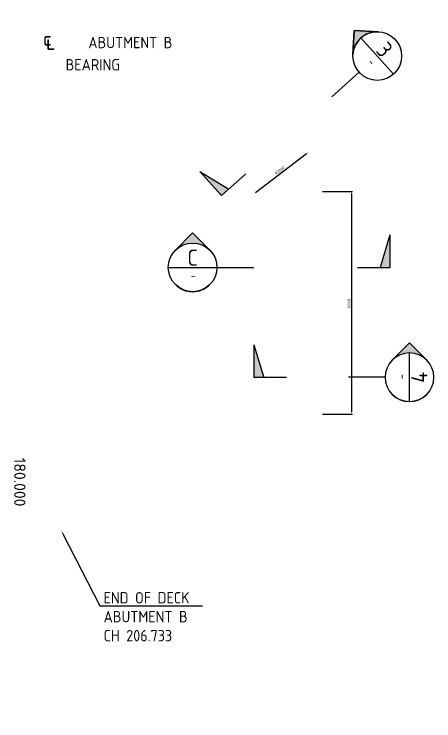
# Paper-space layout 'SHEET (5)' of a CAD drawing. Header units: metres. Extents: x -9 to 1337, y -9 to 581.
# Drawn here: x 1217.91 to 1230.83, y 84.73 to 106.49 of the extents above; entities that cross this region are included whole.
import ezdxf
from ezdxf import colors
from ezdxf.entities.mleader import LeaderData, LeaderLine
from ezdxf.enums import TextEntityAlignment as Align
from ezdxf.math import Vec2, Vec3

# ---------------------------------------------------------------- set-up
doc = ezdxf.new("R2010")
doc.units = ezdxf.units.M
doc.layers.get('0').update_dxf_attribs({"color": 6})
for name, color, linetype in [('_symbol', 7, 'Continuous'), ('_User Miscellaneous1', 7, 'Continuous'), ('_User Miscellaneous1 @ 0.1', 7, 'Continuous'), ('_wipeout', 255, 'Continuous')]:
    doc.layers.add(name, color=color, linetype=linetype)
doc.styles.add('IsoCP', font='isocp.shx')
doc.styles.add('Tmp_Design-overbridge_balmoral_SECTION$0$isocp', font='isocpeur.ttf')
doc.dimstyles.new('NWRL Standard', dxfattribs={"dimtxt": 3.5, "dimasz": 3, "dimexe": 1, "dimexo": 1, "dimgap": 1.5, "dimtad": 1, "dimdec": 0, "dimlfac": 1000, "dimzin": 0, "dimdsep": 46, "dimtxsty": 'IsoCP', "dimcen": 0, "dimdle": 2, "dimclrd": 256, "dimclre": 256, "dimclrt": 7, "dimadec": 0, "dimazin": 0, "dimtfac": 1, "dimtdec": 0, "dimtmove": 0, "dimatfit": 2, "dimfxl": 1, "dimtolj": 1, "dimtzin": 0, "dimarcsym": 0})

# ---------------------------------------------------------------- blocks, each defined once
blk = doc.blocks.new('*U114')
at = {"layer": '_symbol', "color": 1}
for p, q in [((60.76, 10), (57.76, 0)), ((60.76, 10), (60.76, 0)), ((50.76, 0), (60.76, 0))]:
    blk.add_line(p, q, dxfattribs=at)
blk.add_solid([(60.76, 0), (57.76, 0), (60.76, 10)], dxfattribs=at)
blk.add_wipeout([(0, 7.5), (-1.17, 7.41), (-2.32, 7.13), (-3.4, 6.68), (-4.41, 6.07), (-5.3, 5.3), (-6.07, 4.41), (-6.68, 3.4), (-7.13, 2.32), (-7.41, 1.17), (-7.5, 0), (-7.41, -1.17), (-7.13, -2.32), (-6.68, -3.4), (-6.07, -4.41), (-5.3, -5.3), (-4.41, -6.07), (-3.4, -6.68), (-2.32, -7.13), (-1.17, -7.41), (0, -7.5), (1.17, -7.41), (2.32, -7.13), (3.4, -6.68), (4.41, -6.07), (5.3, -5.3), (6.07, -4.41), (6.68, -3.4), (7.13, -2.32), (7.41, -1.17), (7.5, 0), (7.41, 1.17), (7.13, 2.32), (6.68, 3.4), (6.07, 4.41), (5.3, 5.3), (4.41, 6.07), (3.4, 6.68), (2.32, 7.13), (1.17, 7.41)]).dxf.layer = '_wipeout'
at = {"linetype": 'ByBlock', "lineweight": -2}
blk.add_hatch(color=1, dxfattribs=at).paths.add_polyline_path([(5.26, 5.35, 0.411546), (-5.26, 5.35), (0, 10.61)])
at = {"color": 1, "linetype": 'ByBlock', "lineweight": -2, "flags": 128}
blk.add_lwpolyline([(0, 10.61), (5.3, 5.3), (0, 10.61), (-5.3, 5.3)], close=True, dxfattribs=at)
blk.add_lwpolyline([(7.5, 0), (18.8, 0)], dxfattribs=at)
blk.add_lwpolyline([(-5.3, -5.3, 0.416886), (5.3, -5.3)], format="xyb", dxfattribs=at)
at = {"layer": '_symbol', "color": 1, "linetype": 'ByBlock', "lineweight": -2, "flags": 128}
blk.add_lwpolyline([(-7.5, 0), (7.5, 0)], dxfattribs=at)
at = {"layer": '_symbol', "color": 1}
blk.add_circle((0, 0), 7.5, dxfattribs=at)
at = {"layer": '_symbol', "color": 1, "linetype": 'ByBlock', "lineweight": -2, "style": 'IsoCP'}
blk.add_attdef('SECTION', text='', height=5, dxfattribs=at).set_placement((0, 3), align=Align.MIDDLE)
at = {"layer": '_symbol', "color": 7, "linetype": 'ByBlock', "lineweight": -2, "style": 'IsoCP'}
blk.add_attdef('DWG', text='', height=2.5, dxfattribs=at).set_placement((0.21, -2.5), align=Align.MIDDLE)
blk = doc.blocks.new('*U122')
at = {"layer": '_symbol', "color": 1}
for p, q in [((0, -54.38), (0, -64.38)), ((-10, -64.38), (0, -61.38)), ((-10, -64.38), (0, -64.38))]:
    blk.add_line(p, q, dxfattribs=at)
blk.add_solid([(0, -64.38), (0, -61.38), (-10, -64.38)], dxfattribs=at)
blk.add_wipeout([(0, 7.5), (-1.17, 7.41), (-2.32, 7.13), (-3.4, 6.68), (-4.41, 6.07), (-5.3, 5.3), (-6.07, 4.41), (-6.68, 3.4), (-7.13, 2.32), (-7.41, 1.17), (-7.5, 0), (-7.41, -1.17), (-7.13, -2.32), (-6.68, -3.4), (-6.07, -4.41), (-5.3, -5.3), (-4.41, -6.07), (-3.4, -6.68), (-2.32, -7.13), (-1.17, -7.41), (0, -7.5), (1.17, -7.41), (2.32, -7.13), (3.4, -6.68), (4.41, -6.07), (5.3, -5.3), (6.07, -4.41), (6.68, -3.4), (7.13, -2.32), (7.41, -1.17), (7.5, 0), (7.41, 1.17), (7.13, 2.32), (6.68, 3.4), (6.07, 4.41), (5.3, 5.3), (4.41, 6.07), (3.4, 6.68), (2.32, 7.13), (1.17, 7.41)]).dxf.layer = '_wipeout'
at = {"linetype": 'ByBlock', "lineweight": -2}
blk.add_hatch(color=1, dxfattribs=at).paths.add_polyline_path([(-5.35, -5.26, -0.411546), (-5.35, 5.26), (-10.61, 0)])
at = {"color": 1, "linetype": 'ByBlock', "lineweight": -2, "flags": 128}
blk.add_lwpolyline([(-10.61, 0), (-5.3, -5.3), (-10.61, 0), (-5.3, 5.3)], close=True, dxfattribs=at)
blk.add_lwpolyline([(-5.3, 5.3, 0.416886), (-5.3, -5.3)], format="xyb", dxfattribs=at)
blk.add_lwpolyline([(0, -7.5), (0, -18.8)], dxfattribs=at)
at = {"layer": '_symbol', "color": 1, "linetype": 'ByBlock', "lineweight": -2, "flags": 128}
blk.add_lwpolyline([(-7.5, 0), (7.5, 0)], dxfattribs=at)
at = {"layer": '_symbol', "color": 1}
blk.add_circle((0, 0), 7.5, dxfattribs=at)
at = {"layer": '_symbol', "color": 1, "linetype": 'ByBlock', "lineweight": -2, "style": 'IsoCP'}
blk.add_attdef('SECTION', text='', height=5, dxfattribs=at).set_placement((0, 3), align=Align.MIDDLE)
at = {"layer": '_symbol', "color": 7, "linetype": 'ByBlock', "lineweight": -2, "style": 'IsoCP'}
blk.add_attdef('DWG', text='', height=2.5, dxfattribs=at).set_placement((0.21, -2.5), align=Align.MIDDLE)
blk = doc.blocks.new('*D277')
at = {"layer": '_User Miscellaneous1', "lineweight": -2, "transparency": 16777216}
blk.add_line((1225.335, 101), (1226.906, 102.197), dxfattribs=at)
at = {"layer": '_User Miscellaneous1', "transparency": 16777216}
blk.add_solid([(1226.899, 102.207), (1226.914, 102.187), (1226.966, 102.242)], dxfattribs=at)
at = {"layer": 'Defpoints', "color": 0, "transparency": 16777216}
for p in [(1226.966, 102.242), (1225.375, 101.03)]:
    blk.add_point(p, dxfattribs=at)
at = {"layer": '_User Miscellaneous1', "color": 7, "transparency": 16777216, "insert": (1226.091, 101.678), "char_height": 0.0875, "attachment_point": 5, "rotation": 37.3034, "style": 'IsoCP'}
blk.add_mtext('\\A1;R2000', dxfattribs=at)
blk = doc.blocks.new('*D283')
at = {"layer": '_User Miscellaneous1', "lineweight": -2, "transparency": 16777216}
for p, q in [((1227.401, 101.031), (1228.322, 101.031)), ((1228.297, 100.956), (1228.297, 94.248)), ((1227.401, 94.173), (1228.322, 94.173))]:
    blk.add_line(p, q, dxfattribs=at)
at = {"layer": '_User Miscellaneous1', "transparency": 16777216}
for points in [[(1228.284, 100.956), (1228.309, 100.956), (1228.297, 101.031)], [(1228.284, 94.248), (1228.309, 94.248), (1228.297, 94.173)]]:
    blk.add_solid(points, dxfattribs=at)
at = {"layer": 'Defpoints', "color": 0, "transparency": 16777216}
for p in [(1227.376, 101.031), (1227.376, 94.173), (1228.297, 94.173)]:
    blk.add_point(p, dxfattribs=at)
at = {"layer": '_User Miscellaneous1', "color": 7, "transparency": 16777216, "insert": (1228.215, 97.584), "char_height": 0.0875, "attachment_point": 5, "rotation": 90, "style": 'IsoCP'}
blk.add_mtext('\\A1;6858', dxfattribs=at)
blk = doc.blocks.new('*U124')
at = {"layer": '_symbol', "color": 1}
for p, q in [((0, -37.87), (0, -47.87)), ((10, -47.87), (0, -44.87)), ((10, -47.87), (0, -47.87))]:
    blk.add_line(p, q, dxfattribs=at)
blk.add_solid([(0, -47.87), (0, -44.87), (10, -47.87)], dxfattribs=at)
blk.add_wipeout([(0, 7.5), (-1.17, 7.41), (-2.32, 7.13), (-3.4, 6.68), (-4.41, 6.07), (-5.3, 5.3), (-6.07, 4.41), (-6.68, 3.4), (-7.13, 2.32), (-7.41, 1.17), (-7.5, 0), (-7.41, -1.17), (-7.13, -2.32), (-6.68, -3.4), (-6.07, -4.41), (-5.3, -5.3), (-4.41, -6.07), (-3.4, -6.68), (-2.32, -7.13), (-1.17, -7.41), (0, -7.5), (1.17, -7.41), (2.32, -7.13), (3.4, -6.68), (4.41, -6.07), (5.3, -5.3), (6.07, -4.41), (6.68, -3.4), (7.13, -2.32), (7.41, -1.17), (7.5, 0), (7.41, 1.17), (7.13, 2.32), (6.68, 3.4), (6.07, 4.41), (5.3, 5.3), (4.41, 6.07), (3.4, 6.68), (2.32, 7.13), (1.17, 7.41)]).dxf.layer = '_wipeout'
at = {"linetype": 'ByBlock', "lineweight": -2}
blk.add_hatch(color=1, dxfattribs=at).paths.add_polyline_path([(5.35, -5.26, 0.411546), (5.35, 5.26), (10.61, 0)])
at = {"color": 1, "linetype": 'ByBlock', "lineweight": -2, "flags": 128}
blk.add_lwpolyline([(-5.3, 5.3, 0.416886), (-5.3, -5.3)], format="xyb", dxfattribs=at)
blk.add_lwpolyline([(10.61, 0), (5.3, -5.3), (10.61, 0), (5.3, 5.3)], close=True, dxfattribs=at)
blk.add_lwpolyline([(0, -7.5), (0, -18.8)], dxfattribs=at)
at = {"layer": '_symbol', "color": 1, "linetype": 'ByBlock', "lineweight": -2, "flags": 128}
blk.add_lwpolyline([(-7.5, 0), (7.5, 0)], dxfattribs=at)
at = {"layer": '_symbol', "color": 1}
blk.add_circle((0, 0), 7.5, dxfattribs=at)
at = {"layer": '_symbol', "color": 1, "linetype": 'ByBlock', "lineweight": -2, "style": 'IsoCP'}
blk.add_attdef('SECTION', text='', height=5, dxfattribs=at).set_placement((0, 3), align=Align.MIDDLE)
at = {"layer": '_symbol', "color": 7, "linetype": 'ByBlock', "lineweight": -2, "style": 'IsoCP'}
blk.add_attdef('DWG', text='', height=2.5, dxfattribs=at).set_placement((0.21, -2.5), align=Align.MIDDLE)

psp = doc.layouts.new('SHEET (5)')

# ---------------------------------------------------------------- block references
at = {"layer": '_User Miscellaneous1 @ 0.1', "xscale": 0.09999999999999999, "yscale": 0.09999999999999999, "zscale": 0.09999999999999999, "rotation": 311.9034412624821}
psp.add_blockref('*U122', (1229.08655, 105.19992), dxfattribs=at).add_auto_attribs({'SECTION': '3', 'DWG': '-'})
at = {"layer": '_User Miscellaneous1 @ 0.1', "xscale": 0.1, "yscale": 0.1, "zscale": 0.1}
psp.add_blockref('*U114', (1223.40266, 98.69116), dxfattribs=at).add_auto_attribs({'SECTION': 'C', 'DWG': '-'})

# ---------------------------------------------------------------- texts
at = {"layer": '_User Miscellaneous1', "color": 7, "insert": (1218.79275, 105.93996), "char_height": 0.35, "width": 4.7828445, "attachment_point": 1, "style": 'IsoCP'}
psp.add_mtext('\\pi-0.7,l0.7;{\\H1.4286x;℄} ^IABUTMENT B BEARING', dxfattribs=at)
at = {"layer": '_User Miscellaneous1', "color": 7, "linetype": 'Continuous', "lineweight": -3, "insert": (1218.08276, 91.32868), "char_height": 0.35, "attachment_point": 6, "rotation": 270, "style": 'Tmp_Design-overbridge_balmoral_SECTION$0$isocp'}
psp.add_mtext('180.000', dxfattribs=at)

# ---------------------------------------------------------------- leaders
at = {"layer": '_User Miscellaneous1'}
ml = psp.add_multileader_mtext('Standard', dxfattribs=at)
ml.set_content('{\\C7;END OF DECK\\PABUTMENT B\\PCH 206.733}', color=2, style='IsoCP')
ml.set_leader_properties(color=7, linetype='ByLayer', lineweight=-1)
ml.build(insert=Vec2(0, 0))
ml.multileader.update_dxf_attribs({"text_left_attachment_type": 6, "text_right_attachment_type": 6, "dogleg_length": 2.84345, "arrow_head_size": 0.125, "scale": 0.025})
ctx = ml.context
ctx.base_point, ctx.scale, ctx.char_height, ctx.arrow_head_size, ctx.landing_gap_size, ctx.plane_origin = Vec3(1220.6119, 88.27241), 0.025, 0.35, 0.125, 0.05, Vec3(1226.45939, 90.57869)
ctx.left_attachment, ctx.right_attachment = 6, 6
notes = []
notes.append((ctx, [(1, (1, 1, 0), (1220.54082, 88.27241), (1, 0), 0.07109, [(0, [(1219.36534, 90.57868)], 0, [])])]))
ctx.mtext.insert, ctx.mtext.flow_direction = Vec3(1220.6619, 88.69241), 5
for ctx, leaders in notes:
    for number, flags, end, landing, length, lines in leaders:
        leader = LeaderData()
        leader.index, (leader.has_last_leader_line, leader.has_dogleg_vector, leader.attachment_direction) = number, flags
        leader.last_leader_point, leader.dogleg_vector, leader.dogleg_length = Vec3(end), Vec3(landing), length
        for number, points, colour, breaks in lines:
            line = LeaderLine()
            line.index, line.vertices, line.color, line.breaks = number, Vec3.list(points), colors.encode_raw_color(colour), breaks
            leader.lines.append(line)
        ctx.leaders.append(leader)

# ---------------------------------------------------------------- next in the draw order: dimensions: what is measured, and where the dimension line sits
dim = psp.add_radius_dim(center=(1225.37513, 101.03039), mpoint=(1226.966, 102.24246), dimstyle='NWRL Standard', dxfattribs=at)
dim.commit()
dim.dimension.update_dxf_attribs({"geometry": '*D277', "text_midpoint": (1226.09149, 101.67834)})
dim = psp.add_linear_dim(base=(1228.29668, 94.17268), p1=(1227.37583, 101.03115), p2=(1227.37583, 94.17268), angle=90, dimstyle='NWRL Standard', override={"dimscale": 0}, dxfattribs=at)
dim.commit()
dim.dimension.update_dxf_attribs({"geometry": '*D283', "text_midpoint": (1228.29668, 97.58377), "dimtype": 160})

# ---------------------------------------------------------------- next in the draw order: block references
at = {"layer": '_User Miscellaneous1 @ 0.1'}
ref = psp.add_blockref('*U124', (1230.07858, 95.30653), dxfattribs=dict(at, xscale=-0.09999999999999996, yscale=0.09999999999999998, zscale=0.09999999999999998, rotation=270.0269944156931))
ref.add_attrib('SECTION', '4', dxfattribs={"layer": '_symbol', "color": 1, "linetype": 'ByBlock', "lineweight": -2, "height": 0.5, "rotation": 90.026994, "style": 'IsoCP'}).set_placement((1230.37858, 95.30667), align=Align.MIDDLE)
ref.add_attrib('DWG', '-', dxfattribs={"layer": '_symbol', "color": 7, "linetype": 'ByBlock', "lineweight": -2, "height": 0.25, "rotation": 90.026994, "style": 'IsoCP'}).set_placement((1229.82857, 95.32778), align=Align.MIDDLE)

doc.saveas('drawing.dxf')
